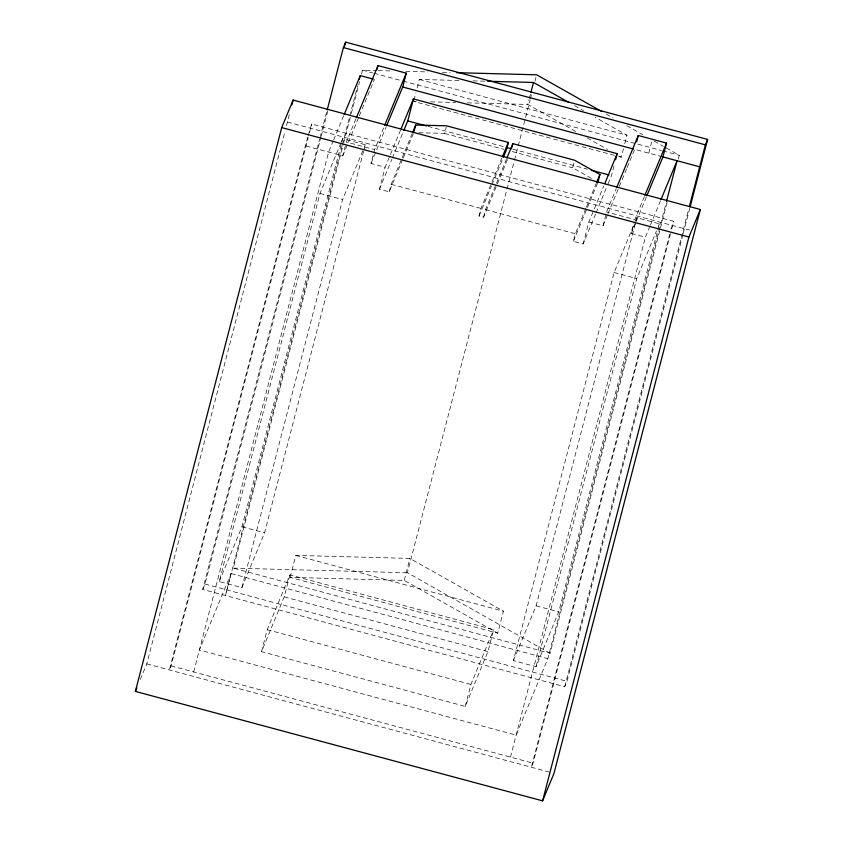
<?xml version="1.0" encoding="UTF-8"?>
<svg xmlns="http://www.w3.org/2000/svg" width="843" height="843" viewBox="0 0 843 843"><rect width="100%" height="100%" fill="white"/><g stroke="black" fill="none" stroke-linecap="round" stroke-linejoin="round"><path stroke-width="0.63" stroke-dasharray="4.21 3.16" d="M140.338 679.447L146.777 663.884L285.103 130.918M286.43 125.839L289.95 112.256M307.716 136.998L169.39 669.964L171.076 665.896L308.232 137.451M308.043 135.723L311.71 124.026L673.705 221.319L671.397 230.223M309.497 132.572L311.71 124.026M682.862 234.828L566.981 681.302L564.736 686.729L202.742 589.436L319.613 139.148M319.94 137.883L326.873 111.171M202.742 589.436L204.986 584.02L320.867 137.546M321.194 136.281L327.801 110.833M193.679 671.976L328.622 152.077L333.143 141.15M363.628 151.097L264.554 532.839L241.857 587.624L219.243 581.544L319.982 193.437L340.698 143.415M219.243 581.544L241.941 526.759L342.669 138.652L365.282 144.733L363.965 149.822M342.11 145.649L225.481 595.548L231.056 573.546L199.38 650.006L516.158 735.138L547.824 658.678L666.16 202.773M342.448 144.385L357.653 85.796M667.087 202.446L550.079 653.262L233.3 568.129L343.364 144.058M343.702 142.783L350.973 114.764M351.299 113.489L359.561 81.655M361.542 74.015L362.532 70.19L376.937 70.57M306.009 145.997L342.753 155.871L345.693 144.543M241.857 587.624L342.595 199.517L363.807 148.305M400.541 130.096L385.146 167.262L371.015 163.468L374.608 149.632L384.155 126.566M402.743 159.19L389.213 191.856L379.445 189.232L385.146 167.262M261.52 651.65L267.22 629.689L289.918 574.905L493.64 629.647L487.939 651.618L465.241 706.402L261.52 651.65L284.217 596.865L289.918 574.905M389.213 191.856L391.184 184.28L401.7 158.874M290.129 577.381L295.83 555.411L409.94 558.435L503.44 611.207L497.728 633.167L290.129 577.381L404.24 580.395L497.728 633.167M413.987 100.191L415.884 92.867M417.148 87.988L419.371 79.442L460.025 80.517M418.897 132.72L444.588 133.394L446.221 127.082M507.423 159.622L483.566 217.209L479.045 215.998L481.016 208.421L491.448 183.226M483.566 217.209L485.536 209.633L495.969 184.438M404.24 580.395L409.94 558.435M575.664 131.455L527.771 104.427L529.035 99.548M529.351 98.325L530.626 93.447M550.079 653.262L407.411 572.734L514.177 161.392M514.504 160.117L530.036 100.264M530.373 98.989L531.691 93.9M534.999 81.17L535.99 77.345M591.365 178.358L572.703 167.831L574.663 160.244M595.58 214.006L583.166 243.975L573.409 241.351L575.369 233.774L585.896 208.369M583.166 243.975L588.867 222.015L603.767 186.05M465.241 706.402L470.942 684.432L493.64 629.647M614.01 165.881L611.47 175.65L607.497 185.239M588.867 222.015L602.998 225.808L606.591 211.972L616.149 188.916M618.741 156.524L621.27 157.198L623.483 148.663M624.758 143.774L626.971 135.238L595.042 117.219M635.359 221.277L636.834 217.705L659.447 223.785L558.719 611.892L536.022 666.676L513.408 660.596L614.147 272.5L634.863 222.478M648.804 153.152L652.398 139.316M649.921 226.282L645.401 237.199L631.27 233.406L634.199 222.088M513.408 660.596L536.106 605.811L636.834 217.705M510.458 757.109L645.401 237.199M536.022 666.676L636.76 278.569L656.486 230.929M678.32 159.148L679.31 155.323L664.474 146.945M669.711 234.28L531.385 767.246L533.071 763.178L671.07 231.488M671.039 229.191L673.705 221.319M564.736 686.729L688.763 208.874M683.199 233.564L689.795 208.126M333.649 139.938L343.702 115.66M341.194 142.225L342.669 138.652M355.894 118.968L346.347 142.035L374.608 149.632M342.753 155.871L358.844 117.029M359.339 115.818L374.429 79.411M364.292 147.114L365.282 144.733M371.015 163.468L386.094 127.061M379.445 189.232L391.858 159.264M392.353 158.062L403.281 131.687M402.206 157.662L412.227 133.468M403.239 157.989L413.765 132.583M491.943 182.025L501.891 158.02M479.045 215.998L491.469 185.997M491.964 184.796L502.902 158.4M496.474 183.237L506.411 159.243M586.391 207.167L595.917 184.185M573.409 241.351L586.928 208.695M587.434 207.483L597.95 182.077M596.075 212.805L607.002 186.44M602.998 225.808L607.529 214.891M608.024 213.679L626.623 168.769M627.129 167.557L634.674 149.359L661.755 156.629M644.41 196.514L634.853 219.57L606.591 211.972M631.27 233.406L635.791 222.489M636.296 221.266L646.349 196.999M650.427 225.07L660.48 200.792M658.457 226.166L659.447 223.785M378.244 70.612L392.648 70.991M405.736 71.339L427.991 71.929M442.396 72.308L450.246 72.509M473.144 80.865L486.253 81.213M416.294 101.476L413.671 101.413L617.476 156.176M430.72 101.855L455.641 102.519M467.444 102.835L527.771 104.427M233.3 568.129L407.411 572.734M419.371 79.442L626.971 135.238M362.532 70.19L372.669 72.919M373.944 73.257L401.816 80.749M403.08 81.086L661.576 150.56M662.84 150.897L679.31 155.323M428.002 126.334L505.178 147.082M512.776 149.116L587.434 169.18M444.588 133.394L503.861 149.327M512.165 151.561L572.703 167.831M287.421 122.014L689.616 230.107M391.184 184.28L481.016 208.421M485.536 209.633L575.369 233.774M319.982 193.437L342.595 199.517M614.147 272.5L636.76 278.569M241.941 526.759L264.554 532.839M536.106 605.811L558.719 611.892M295.83 555.411L503.44 611.207M231.182 573.577L547.824 658.678M284.217 596.865L487.939 651.618M204.986 584.02L566.981 681.302M267.22 629.689L470.942 684.432M171.076 665.896L533.071 763.178M146.777 663.884L550.226 772.304M606.265 114.09L613.114 117.957M626.813 125.691L642.788 134.711M654.2 141.15L663.336 146.303M574.526 105.628L583.641 110.781M587.065 137.894L607.582 149.474M618.994 155.913L621.27 157.198"/><path stroke-width="1.26" d="M135.375 691.408L281.72 127.578L293.122 100.054L700.333 209.486L553.999 773.326L542.597 800.85L135.375 691.408L136.861 687.825M291.847 104.932L293.122 100.054M327.21 109.896L343.386 47.566L345.63 42.15L707.625 139.432L690.122 206.851M344.639 45.965L345.63 42.15M359.297 79.432L360.288 75.607L373.249 79.094M377.032 69.347L378.012 65.575L406.284 73.162L402.691 87.008L386.6 125.839M403.776 130.486L407.749 120.897L413.449 98.926L617.171 153.679L615.59 159.78M414.092 131.318L415.725 125.006L446.548 125.818L508.35 142.425L506.38 150.001L503.397 157.198M511.891 147.43L512.871 143.637L574.663 160.244L599.921 174.501L597.95 182.077M530.942 92.224L533.471 82.466L487.57 81.244M636.634 141.803L638.267 135.512L666.528 143.11L662.935 156.946L646.844 195.787M666.486 201.498L677.066 160.75L660.975 199.58M689.426 206.324L705.38 144.848L707.625 139.432M542.597 800.85L688.931 237.02L700.333 209.486M344.207 114.448L360.288 75.607M356.399 117.757L378.012 65.575M384.661 125.354L406.284 73.162M401.036 128.905L413.449 98.926M412.722 132.256L415.725 125.006M502.386 156.819L508.35 142.425M506.906 158.041L512.871 143.637M596.412 182.973L599.921 174.501M604.758 183.648L617.171 153.679M616.644 187.704L638.267 135.512M644.906 195.291L666.528 143.11M456.79 72.688L536.643 74.795L601.702 111.518M343.386 47.566L705.38 144.848M402.691 87.008L633.578 149.053M662.798 156.903L699.679 166.819M407.749 120.897L426.727 125.997M506.453 147.42L511.511 148.779M591.228 170.202L608.941 174.965M281.72 127.578L688.931 237.02M533.471 82.466L568.825 102.414"/></g></svg>
